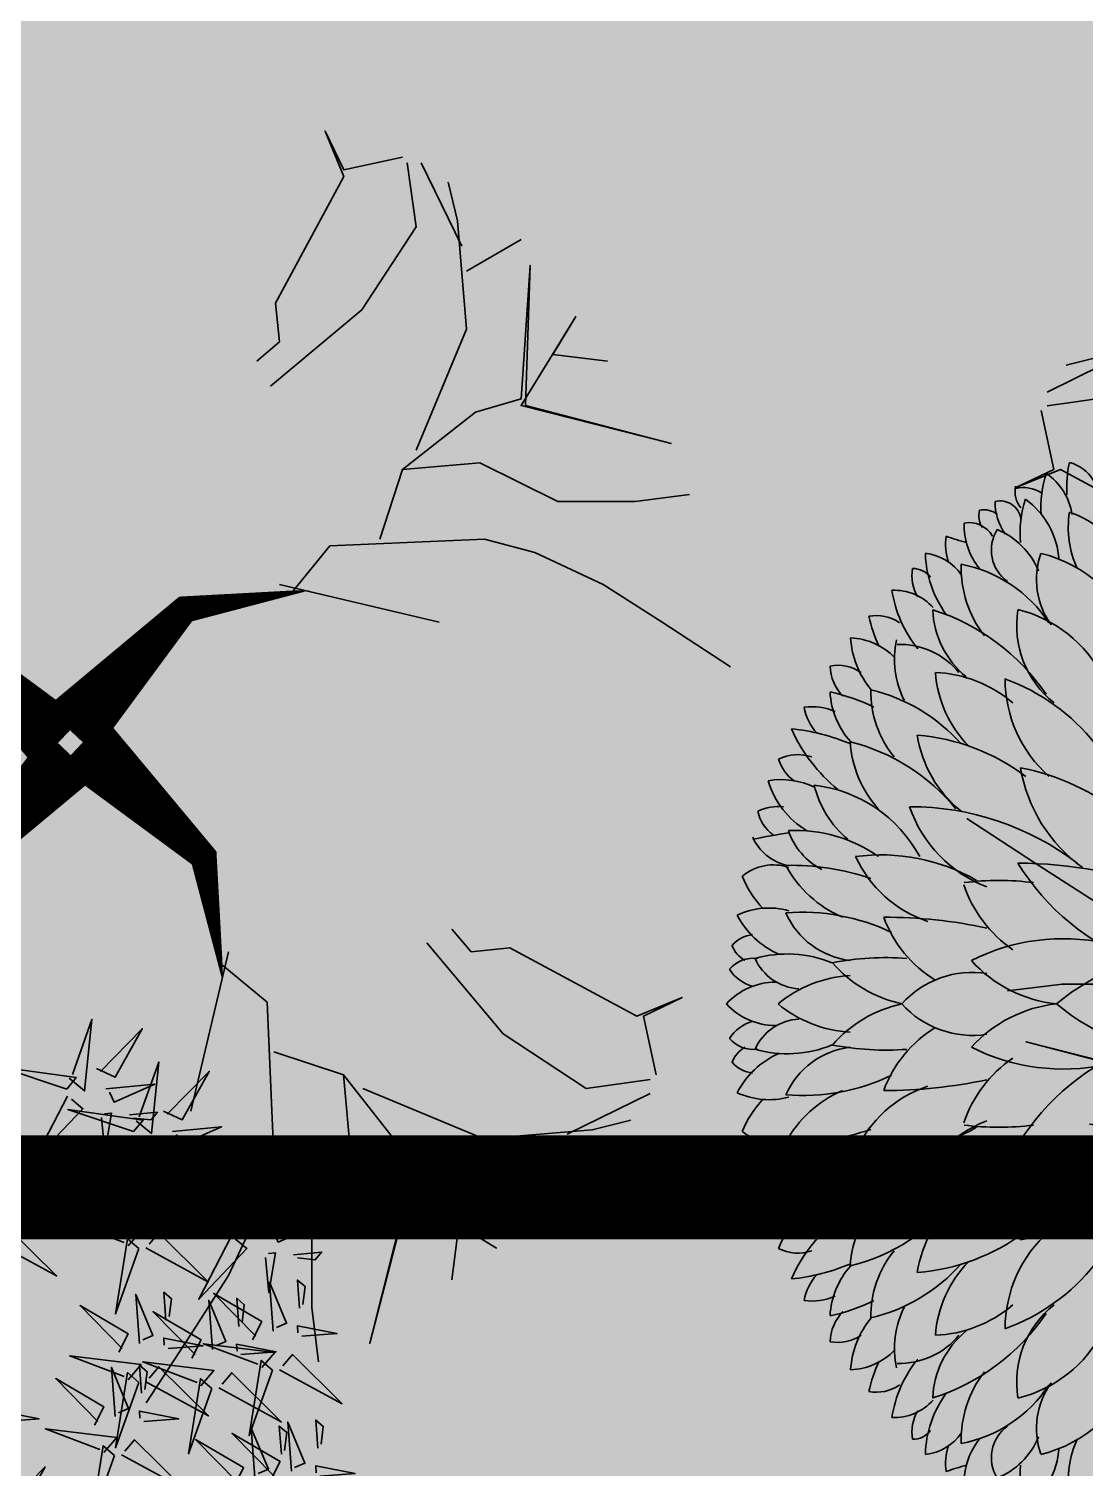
# Model space of a CAD drawing. Header units: millimetres. Extents: x -620 to 19192, y -4765 to 14690.
# Drawn here: x 13234 to 13640, y 8087 to 8640 of the extents above; entities that cross this region are included whole.
import ezdxf

# ---------------------------------------------------------------- set-up
doc = ezdxf.new("R2010")
doc.units = ezdxf.units.MM
doc.header["$LTSCALE"] = 150
doc.linetypes.add('1625E_Roof Plan$0$DASHED', pattern=[0.75, 0.5, -0.25])
doc.layers.add('1625E_Roof Plan$0$ad-Secondary Roof', color=6, linetype='Continuous')
doc.layers.add('ad-Landscape', color=7, linetype='Continuous', lineweight=35, true_color=0x007f00)
doc.layers.add('ad-Landscape 2', color=7, linetype='Continuous', lineweight=35, true_color=0x264c00)
doc.layers.add('ad-Verandah', color=7, linetype='Continuous', true_color=0xa57c52)

# ---------------------------------------------------------------- blocks, each defined once
blk = doc.blocks.new('bamboo')
at = {"layer": 'ad-Landscape'}
for points in [[(-836.6, -443.5), (-760.1, -583.9), (-870.5, -472.6), (-845, -450.8)], [(-1179.6, -607.1), (-1229, -459.4), (-1205.5, -628.4), (-1179.6, -607.1)], [(-911.6, -493.3), (-917.6, -572.1), (-934.7, -483.7), (-918.9, -484.8)], [(-1163.9, -608.6), (-1022, -535), (-1135.5, -643.1), (-1156.8, -617.2)], [(-1204, -612.6), (-1175.5, -647.1), (-1335.8, -663.4), (-1212.6, -619.7)], [(-1084.1, -757), (-1133.4, -609.4), (-1109.9, -778.4), (-1084.1, -757)], [(-827.8, -744.4), (-861.7, -773.6), (-881.2, -613.7), (-835.1, -736)], [(-527.4, -744.4), (-561.3, -773.6), (-580.8, -613.7), (-534.7, -736)], [(-425.4, -669.4), (-466.6, -690.1), (-529.7, -582.4), (-433.9, -676.7)], [(-889.6, -724), (-930.8, -744.6), (-993.8, -636.9), (-898.1, -731.2)], [(-589.2, -724), (-630.4, -744.6), (-693.5, -636.9), (-597.7, -731.2)], [(-1225.7, -674), (-1205.9, -715.6), (-1314.8, -776.5), (-1218.6, -682.6)], [(-357.5, -714.1), (-210.9, -661.7), (-379.3, -688.7), (-357.5, -714.1)], [(-1180, -694.3), (-1190.5, -804.4), (-1150.1, -713.1), (-1172.9, -702.9)], [(-1115.6, -684.7), (-1037, -692.3), (-1125.7, -707.5), (-1124.2, -691.8)], [(-1068.3, -758.6), (-926.4, -685), (-1039.9, -793.1), (-1061.2, -767.2)], [(-444.7, -715.5), (-555, -707.2), (-462.9, -745.8), (-453.2, -722.8)], [(-821.7, -768.6), (-675.1, -716.3), (-843.5, -743.3), (-821.7, -768.6)], [(-521.3, -768.6), (-374.8, -716.3), (-543.2, -743.3), (-521.3, -768.6)], [(-358.7, -729.9), (-282.3, -870.2), (-392.6, -759), (-367.2, -737.1)], [(-1108.4, -762.6), (-1079.9, -797.1), (-1240.2, -813.4), (-1117, -769.7)], [(-1121.6, -747.6), (-1127.7, -810.5), (-1110.4, -796.3), (-1114.5, -756.2)], [(-908.9, -770), (-1019.2, -761.8), (-927.1, -800.3), (-917.4, -777.3)], [(-608.6, -770), (-718.8, -761.8), (-626.7, -800.3), (-617.1, -777.3)], [(-496.8, -774.9), (-559.8, -770.2), (-545.3, -787.1), (-505.3, -782.2)], [(-433.8, -779.7), (-439.8, -858.4), (-456.8, -770), (-441.1, -771.2)], [(-822.9, -784.4), (-746.5, -924.8), (-856.8, -813.5), (-831.4, -791.7)], [(-575.6, -887.6), (-616.8, -908.3), (-679.8, -800.6), (-584, -894.9)], [(-513.8, -908.1), (-547.7, -937.2), (-567.2, -777.3), (-521, -899.6)], [(-522.5, -784.4), (-446.1, -924.8), (-556.4, -813.5), (-531, -791.7)], [(-1130.1, -824), (-1110.3, -865.6), (-1219.3, -926.5), (-1123, -832.6)], [(-1020.1, -834.7), (-941.4, -842.3), (-1030.2, -857.5), (-1028.7, -841.8)], [(-961, -829.5), (-1024, -824.8), (-1009.5, -841.7), (-969.5, -836.8)], [(-898, -834.2), (-904, -913), (-921, -824.6), (-905.3, -825.7)], [(-865.6, -975.2), (-915, -827.6), (-891.5, -996.5), (-865.6, -975.2)], [(-660.6, -829.5), (-723.6, -824.8), (-709.1, -841.7), (-669.1, -836.8)], [(-597.6, -834.2), (-603.6, -913), (-620.7, -824.6), (-604.9, -825.7)], [(-1084.5, -844.3), (-1095, -954.4), (-1054.5, -863.1), (-1077.3, -852.9)], [(-1026.1, -897.6), (-1032.1, -960.5), (-1014.9, -946.3), (-1019, -906.2)], [(-849.9, -976.7), (-708, -903.2), (-821.4, -1011.2), (-842.8, -985.4)], [(-507.7, -932.3), (-361.1, -879.9), (-529.5, -906.9), (-507.7, -932.3)], [(-288.9, -983), (-330, -1003.7), (-393.1, -896), (-297.3, -990.3)], [(-594.9, -933.7), (-705.2, -925.4), (-613.1, -964), (-603.4, -940.9)], [(-554.7, -1044.4), (-588.6, -1073.6), (-608.1, -913.7), (-562, -1036)], [(-616.5, -1023.9), (-657.7, -1044.6), (-720.8, -936.9), (-625, -1031.2)], [(-508.9, -948), (-432.5, -1088.4), (-542.8, -977.2), (-517.4, -955.3)], [(-889.9, -980.8), (-861.5, -1015.3), (-1021.7, -1031.5), (-898.6, -987.9)], [(-647, -993.1), (-710, -988.4), (-695.4, -1005.3), (-655.5, -1000.4)], [(-584, -997.8), (-590, -1076.6), (-607, -988.2), (-591.3, -989.4)], [(-302.5, -1064.9), (-343.7, -1085.5), (-406.8, -977.8), (-311, -1072.1)], [(-548.6, -1068.6), (-402.1, -1016.3), (-570.5, -1043.2), (-548.6, -1068.6)], [(-308.2, -1029.1), (-418.5, -1020.8), (-326.4, -1059.4), (-316.7, -1036.4)], [(-911.7, -1042.2), (-891.9, -1083.8), (-1000.8, -1144.6), (-904.6, -1050.8)], [(-866, -1062.5), (-876.5, -1172.5), (-836.1, -1081.2), (-858.9, -1071.1)], [(-801.6, -1052.8), (-723, -1060.4), (-811.7, -1075.7), (-810.2, -1059.9)], [(-635.9, -1070), (-746.1, -1061.7), (-654, -1100.3), (-644.4, -1077.3)], [(-549.8, -1084.4), (-473.4, -1224.8), (-583.8, -1113.5), (-558.3, -1091.7)], [(-360.3, -1088.6), (-423.3, -1083.8), (-408.7, -1100.8), (-368.8, -1095.8)], [(-807.6, -1115.7), (-813.6, -1178.6), (-796.4, -1164.4), (-800.5, -1124.4)], [(-687.9, -1129.5), (-751, -1124.7), (-736.4, -1141.7), (-696.4, -1136.8)], [(-624.9, -1134.2), (-630.9, -1213), (-648, -1124.6), (-632.2, -1125.7)], [(-321.9, -1110.9), (-432.1, -1102.7), (-340, -1141.2), (-330.3, -1118.2)], [(-373.9, -1170.4), (-436.9, -1165.7), (-422.4, -1182.6), (-382.4, -1177.7)], [(-310.9, -1175.1), (-316.9, -1253.9), (-334, -1165.5), (-318.2, -1166.6)]]:
    blk.add_lwpolyline(points, dxfattribs=at)
at = {"layer": 'ad-Landscape 2'}
for points in [[(-433.8, -466), (-439.8, -544.8), (-456.8, -456.4), (-441.1, -457.6)], [(-242.7, -455.8), (-222.9, -497.4), (-331.8, -558.3), (-235.6, -464.5)], [(-363.6, -689.9), (-397.5, -719), (-417, -559.2), (-370.9, -681.4)]]:
    blk.add_lwpolyline(points, dxfattribs=at)
blk = doc.blocks.new('A$C7DA81DBD')
at = {"layer": 'ad-Landscape'}
for centre, radius, start, end in [((-0.143, 3.955), 0.535, 155.1905, 195.2068), ((-0.906, 3.641), 0.606, 24.0272, 62.7305), ((-0.266, 4.046), 0.225, 130.8443, 173.759), ((-0.491, 4.017), 0.214, 30.4156, 68.83), ((-0.096, 4.063), 0.227, 130.9335, 187.2728), ((-0.414, 3.981), 0.305, 17.0973, 56.395), ((0.323, 3.905), 0.477, 132.7387, 179.5624), ((-0.641, 3.924), 0.342, 140.1793, 198.6746), ((-1.18, 3.454), 0.743, 47.0323, 68.1406), ((-1.053, 3.888), 0.343, 154.8223, 186.1053), ((-1.415, 3.77), 0.269, 35.0422, 78.9599), ((5.866, 2.673), 7.168, 168.7597, 170.8333), ((-1.327, 3.744), 0.358, 14.3796, 65.6782), ((0.485, 3.825), 0.838, 164.1327, 202.2774), ((-0.466, 3.725), 0.359, 3.0513, 66.2944), ((-1.452, 3.751), 0.311, 153.8191, 198.7871), ((-1.821, 3.599), 0.302, 36.3212, 72.6008), ((-1.034, 3.87), 0.552, 170.4856, 205.4529), ((-1.759, 3.363), 0.625, 31.2577, 73.0883), ((0.672, 3.334), 0.873, 140.3941, 176.9962), ((-2.444, 2.7), 1.205, 39.6176, 65.5256), ((-0.466, 3.951), 1.488, 185.9725, 202.7074), ((-0.211, 3.764), 1.016, 176.9811, 215.1502), ((-1.383, 3.356), 0.488, 27.4375, 71.1826), ((0.785, 3.797), 1.765, 178.7548, 198.6115), ((-1.37, 3.11), 0.824, 23.2196, 61.7797), ((0.81, 3.717), 1.458, 175.3381, 205.5558), ((-0.873, 3.314), 0.57, 6.6723, 66.2687), ((-1.692, 3.651), 0.41, 172.3277, 203.6108), ((-2.158, 3.355), 0.356, 46.8629, 80.3692), ((-1.724, 2.922), 0.735, 40.3866, 76.092), ((-0.579, 3.745), 0.974, 186.4669, 241.6556), ((-2.106, 3.468), 0.289, 169.0778, 214.6406), ((-2.403, 3.194), 0.329, 46.2451, 87.6854), ((-2.239, 2.943), 0.581, 48.3364, 86.6749), ((-0.915, 3.796), 1.32, 191.9389, 206.2186), ((1.74, 3.125), 2.067, 169.3214, 184.0479), ((-0.876, 2.829), 0.895, 11.9619, 49.2113), ((-2.622, 2.757), 0.621, 49.7759, 86.9333), ((-2.128, 3.396), 0.461, 182.3648, 225.5832), ((-0.488, 3.723), 1.408, 194.0868, 230.7518), ((-1.896, 2.617), 0.764, 47.3855, 86.8116), ((0.295, 3.161), 1.349, 172.2305, 210.013), ((-1.405, 2.554), 0.868, 18.6878, 65.2839), ((-2.458, 3.195), 0.289, 169.0778, 214.6406), ((-3.046, 2.005), 1.281, 66.1435, 76.2848), ((-1.014, 3.524), 1.242, 193.527, 228.3981), ((-2.208, 2.504), 0.73, 50.8151, 91.0506), ((-3.055, 2.232), 0.863, 51.0238, 81.3872), ((-2.554, 3.07), 0.372, 177.6019, 227.961), ((-2.436, 2.424), 0.643, 63.0761, 102.3855), ((2.889, 3.142), 3.502, 179.9824, 192.0052), ((-0.914, 2.323), 0.874, 31.4049, 69.8192), ((-1.999, 3.032), 0.544, 178.2486, 230.6804), ((0.542, 2.951), 1.936, 179.7315, 217.4115), ((-1.697, 2.079), 0.932, 21.0147, 71.0085), ((0.453, 2.514), 0.676, 132.165, 188.6083), ((-3.025, 2.67), 0.274, 57.9754, 101.2662), ((-2.929, 2.933), 0.15, 177.4703, 233.8096), ((-0.442, 3.021), 1.463, 184.5397, 217.072), ((-2.026, 2.069), 0.846, 38.4928, 81.4291), ((-2.833, 2.887), 0.356, 186.207, 235.7181), ((-3.205, 2.09), 0.759, 53.8433, 88.585), ((-2.813, 2.152), 0.645, 39.1564, 87.7817), ((-1.329, 3.259), 1.53, 197.5905, 235.7456), ((-2.402, 1.959), 0.821, 45.1229, 85.9267), ((-1.447, 2.814), 0.898, 182.3009, 220.5076), ((-3.255, 2.307), 0.399, 70.941, 97.7273), ((-4.711, 2.181), 1.496, 14.5537, 20.4136), ((-3.218, 2.537), 0.186, 168.2362, 240.9945), ((-3.387, 2.087), 0.488, 50.8294, 91.5989), ((-2.167, 2.776), 0.96, 190.8581, 236.5506), ((-3.088, 1.801), 0.795, 52.4719, 91.5519), ((1.11, 2.329), 1.983, 172.8697, 187.1303), ((-1.144, 1.7), 0.928, 34.9166, 71.0505), ((-3.325, 2.438), 0.17, 170.7137, 216.2765), ((-3.454, 2.302), 0.168, 59.8902, 103.1809), ((0.973, 1.875), 1.434, 153.1598, 192.1138), ((-0.947, 1.818), 0.953, 6.2214, 47.7369), ((-3.41, 2.32), 0.148, 166.0967, 261.703), ((-3.547, 1.977), 0.379, 53.8191, 90.9542), ((-3.21, 2.109), 0.273, 35.3989, 122.1552), ((-2.867, 2.536), 0.525, 201.8257, 248.0281), ((-2.301, 1.358), 0.927, 41.7393, 89.8284), ((-0.957, 2.767), 1.425, 199.7331, 231.7721), ((-3.623, 2.031), 0.183, 51.1425, 102.0713), ((-3.413, 2.155), 0.239, 166.7548, 212.3176), ((-3.324, 1.386), 0.793, 85.5663, 108.0123), ((-3.104, 2.475), 0.573, 215.7635, 266.3734), ((-2.675, 1.508), 0.695, 38.2825, 99.3433), ((-1.894, 2.412), 0.921, 193.6684, 242.8823), ((-1.856, 1.09), 1.102, 36.0391, 80.2682), ((-0.013, 2.499), 1.688, 191.0285, 218.5633), ((-1.892, 0.74), 1.708, 20.4746, 58.3718), ((2.262, 2.222), 3.258, 180.4864, 200.1425), ((-3.002, 1.519), 0.544, 53.779, 109.798), ((-3.508, 1.218), 0.814, 86.7638, 107.5222), ((-3.394, 2.243), 0.437, 214.7848, 261.073), ((-2.259, 2.257), 0.955, 193.7428, 250.7401), ((-3.646, 0.97), 0.879, 87.0026, 102.0734), ((-3.37, 1.133), 0.705, 65.6035, 98.753), ((1.124, 0.963), 1.476, 139.5678, 220.4322), ((-3.566, 1.894), 0.271, 193.6546, 282.449), ((-2.789, 2.062), 0.727, 198.6708, 243.797)]:
    blk.add_arc(centre, radius, start, end, dxfattribs=at)
at = {"layer": 'ad-Landscape 2'}
for centre, radius, start, end in [((-0.323, 3.905), 0.477, 0.4376, 47.2613), ((0.414, 3.981), 0.305, 123.605, 162.9027), ((0.096, 4.063), 0.227, 352.7272, 49.0665), ((0.491, 4.017), 0.214, 111.17, 149.5844), ((0.906, 3.641), 0.606, 117.2695, 155.9728), ((0.266, 4.046), 0.225, 6.241, 49.1557), ((0.143, 3.955), 0.535, 344.7932, 24.8095), ((1.18, 3.454), 0.743, 111.8594, 132.9677), ((0.641, 3.924), 0.342, 341.3254, 39.8207), ((0.466, 3.725), 0.359, 113.7056, 176.9487), ((-0.485, 3.825), 0.838, 337.7226, 15.8673), ((1.327, 3.744), 0.358, 114.3218, 165.6204), ((-5.866, 2.673), 7.168, 9.1667, 11.2403), ((1.415, 3.77), 0.269, 101.0401, 144.9578), ((1.053, 3.888), 0.343, 353.8947, 25.1777), ((-0.672, 3.334), 0.873, 3.0038, 39.6059), ((1.759, 3.363), 0.625, 106.9117, 148.7423), ((1.034, 3.87), 0.552, 334.5471, 9.5144), ((1.821, 3.599), 0.302, 107.3992, 143.6788), ((1.452, 3.751), 0.311, 341.2129, 26.1809), ((0.873, 3.314), 0.57, 113.7313, 173.3277), ((-0.81, 3.717), 1.458, 334.4442, 4.6619), ((1.37, 3.11), 0.824, 118.2203, 156.7804), ((-0.785, 3.797), 1.765, 341.3885, 1.2452), ((1.383, 3.356), 0.488, 108.8174, 152.5625), ((0.211, 3.764), 1.016, 324.8498, 3.0189), ((2.444, 2.7), 1.205, 114.4744, 140.3824), ((0.466, 3.951), 1.488, 337.2926, 354.0275), ((2.158, 3.355), 0.356, 99.6308, 133.1371), ((1.692, 3.651), 0.41, 336.3892, 7.6723), ((0.579, 3.745), 0.974, 298.3444, 353.5331), ((1.724, 2.922), 0.735, 103.908, 139.6134), ((0.876, 2.829), 0.895, 130.7887, 168.0381), ((-1.74, 3.125), 2.067, 355.9521, 10.6786), ((2.239, 2.943), 0.581, 93.3251, 131.6636), ((0.915, 3.796), 1.32, 333.7814, 348.0611), ((2.403, 3.194), 0.329, 92.3146, 133.7549), ((2.106, 3.468), 0.289, 325.3594, 10.9222), ((0.488, 3.723), 1.408, 309.2482, 345.9132), ((1.896, 2.617), 0.764, 93.1884, 132.6145), ((2.622, 2.757), 0.621, 93.0667, 130.2241), ((2.128, 3.396), 0.461, 314.4168, 357.6352), ((1.405, 2.554), 0.868, 114.7161, 161.3122), ((-0.295, 3.161), 1.349, 329.987, 7.7695), ((2.208, 2.504), 0.73, 88.9494, 129.1849), ((1.014, 3.524), 1.242, 311.6019, 346.473), ((3.046, 2.005), 1.281, 103.7152, 113.8565), ((2.458, 3.195), 0.289, 325.3594, 10.9222), ((0.914, 2.323), 0.874, 110.1808, 148.5951), ((-2.889, 3.142), 3.502, 347.9948, 0.0176), ((2.436, 2.424), 0.643, 77.6145, 116.9239), ((3.055, 2.232), 0.863, 98.6128, 128.9762), ((2.554, 3.07), 0.372, 312.039, 2.3981), ((-0.453, 2.514), 0.676, 351.3917, 47.835), ((1.697, 2.079), 0.932, 108.9915, 158.9853), ((-0.542, 2.951), 1.936, 322.5885, 0.2685), ((1.999, 3.032), 0.544, 309.3196, 1.7514), ((2.026, 2.069), 0.846, 98.5709, 141.5072), ((0.442, 3.021), 1.463, 322.928, 355.4603), ((3.025, 2.67), 0.274, 78.7338, 122.0246), ((2.929, 2.933), 0.15, 306.1904, 2.5297), ((2.402, 1.959), 0.821, 94.0733, 134.8771), ((1.447, 2.814), 0.898, 319.4924, 357.6991), ((1.329, 3.259), 1.53, 304.2544, 342.4095), ((2.813, 2.152), 0.645, 92.2183, 140.8436), ((3.205, 2.09), 0.759, 91.415, 126.1567), ((2.833, 2.887), 0.356, 304.2819, 353.793), ((3.255, 2.307), 0.399, 82.2727, 109.059), ((4.711, 2.181), 1.496, 159.5864, 165.4463), ((1.144, 1.7), 0.928, 108.9495, 145.0834), ((-1.11, 2.329), 1.983, 352.8697, 7.1303), ((3.088, 1.801), 0.795, 88.4481, 127.5281), ((2.167, 2.776), 0.96, 303.4494, 349.1419), ((3.387, 2.087), 0.488, 88.4011, 129.1706), ((0.947, 1.818), 0.953, 132.2631, 173.7786), ((-0.973, 1.875), 1.434, 347.8862, 26.8402), ((3.21, 2.109), 0.273, 57.8448, 144.6011), ((2.301, 1.358), 0.927, 90.1716, 138.2607), ((0.957, 2.767), 1.425, 308.2279, 340.2669), ((2.867, 2.536), 0.525, 291.9719, 338.1743), ((1.892, 0.74), 1.708, 121.6282, 159.5254), ((-2.262, 2.222), 3.258, 339.8575, 359.5136), ((1.856, 1.09), 1.102, 99.7318, 143.9609), ((0.013, 2.499), 1.688, 321.4367, 348.9715), ((2.675, 1.508), 0.695, 80.6567, 141.7175), ((1.894, 2.412), 0.921, 297.1177, 346.3316), ((3.104, 2.475), 0.573, 273.6266, 324.2365), ((3.324, 1.386), 0.793, 71.9877, 94.4337), ((3.002, 1.519), 0.544, 70.202, 126.221), ((2.259, 2.257), 0.955, 289.2599, 346.2572), ((-1.124, 0.963), 1.476, 319.5678, 40.4322), ((3.37, 1.133), 0.705, 81.247, 114.3965), ((2.789, 2.062), 0.727, 296.203, 341.3292)]:
    blk.add_arc(centre, radius, start, end, dxfattribs=at)
blk = doc.blocks.new('A$C06C421F0')
at = {"layer": 'ad-Landscape'}
for points in [[(359.91, 366.46, 35.98, 14.39, 0), (421.22, 431.54, 14.39, 0.72, 0), (487.37, 441.94, 0, 0, 0), (448, 441.94, 0, 0, 0), (472.53, 524.19, 0, 0, 0), (467.69, 541.37, 0, 0, 0), (379.6, 599.67, 0, 0, 0), (404.12, 579.33, 0, 0, 0), (359.91, 575.71, 0, 0, 0), (404.12, 579.33, 0, 0, 0), (467.69, 541.37, 0, 0, 0), (433.48, 648.03, 0, 0, 0), (482.53, 692.32, 0, 0, 0), (430.9, 648.03, 0, 0, 0), (418.64, 692.32, 0, 0, 0), (426.06, 713.11, 0, 0, 0), (413.8, 692.32, 0, 0, 0), (372.17, 716.27, 0, 0, 0), (413.8, 692.32, 0, 0, 0), (323.13, 719.89, 0, 0, 0)], [(353.42, 359.91, 35.98, 14.39, 0), (288.34, 421.22, 14.39, 0.72, 0), (277.95, 487.37, 0, 0, 0), (277.95, 448, 0, 0, 0), (195.69, 472.53, 0, 0, 0), (178.52, 467.69, 0, 0, 0), (120.22, 379.6, 0, 0, 0), (140.56, 404.12, 0, 0, 0), (144.17, 359.91, 0, 0, 0), (140.56, 404.12, 0, 0, 0), (178.52, 467.69, 0, 0, 0), (71.86, 433.48, 0, 0, 0), (27.57, 482.53, 0, 0, 0), (71.86, 430.9, 0, 0, 0), (27.57, 418.64, 0, 0, 0), (6.78, 426.06, 0, 0, 0), (27.57, 413.8, 0, 0, 0), (3.62, 372.17, 0, 0, 0), (27.57, 413.8, 0, 0, 0), (0, 323.13, 0, 0, 0)], [(366.46, 359.97, 35.98, 14.39, 0), (431.54, 298.66, 14.39, 0.72, 0), (441.94, 232.52, 0, 0, 0), (441.94, 271.88, 0, 0, 0), (524.19, 247.36, 0, 0, 0), (541.37, 252.2, 0, 0, 0), (599.67, 340.29, 0, 0, 0), (579.33, 315.77, 0, 0, 0), (575.71, 359.97, 0, 0, 0), (579.33, 315.77, 0, 0, 0), (541.37, 252.2, 0, 0, 0), (648.03, 286.4, 0, 0, 0), (692.32, 237.36, 0, 0, 0), (648.03, 288.98, 0, 0, 0), (692.32, 301.25, 0, 0, 0), (713.11, 293.82, 0, 0, 0), (692.32, 306.09, 0, 0, 0), (716.27, 347.71, 0, 0, 0), (692.32, 306.09, 0, 0, 0), (719.89, 396.76, 0, 0, 0)], [(359.97, 353.42, 35.98, 14.39, 0), (298.66, 288.34, 14.39, 0.72, 0), (232.52, 277.95, 0, 0, 0), (271.88, 277.95, 0, 0, 0), (247.36, 195.69, 0, 0, 0), (252.2, 178.52, 0, 0, 0), (340.29, 120.22, 0, 0, 0), (315.77, 140.56, 0, 0, 0), (359.97, 144.17, 0, 0, 0), (315.77, 140.56, 0, 0, 0), (252.2, 178.52, 0, 0, 0), (286.4, 71.86, 0, 0, 0), (237.36, 27.57, 0, 0, 0), (288.98, 71.86, 0, 0, 0), (301.25, 27.57, 0, 0, 0), (293.82, 6.78, 0, 0, 0), (306.09, 27.57, 0, 0, 0), (347.71, 3.62, 0, 0, 0), (306.09, 27.57, 0, 0, 0), (396.76, 0, 0, 0, 0)]]:
    blk.add_lwpolyline(points, format="xyseb", dxfattribs=at)
for points in [[(277.95, 479.95), (253.99, 499.63), (250.38, 582.88), (257.61, 609.99), (274.78, 646.77), (295.12, 678.39), (319.07, 715.18)], [(250.38, 526.41), (212.87, 538.67), (209.25, 580.3), (230.04, 622.25), (230.04, 663.87), (226.43, 693.24)], [(212.87, 538.67), (182.13, 578.04), (174.9, 602.56), (103.04, 607.4), (178.52, 604.82), (198.86, 683.23), (178.52, 602.56), (130.61, 631.93), (150.95, 619.67), (154.57, 649.03)], [(460.26, 565.32), (472.53, 575.71), (470.27, 596.5), (507.05, 664.75), (497.05, 689.15), (507.05, 668.36), (538.67, 675.14)], [(467.69, 551.76), (516.73, 592.89), (546.1, 637.63), (541.26, 671.98)], [(570.62, 627.24), (548.68, 671.98)], [(546.1, 517.41), (573.2, 582.49), (568.36, 640.79), (563.2, 661.58)], [(573.2, 613.68), (602.56, 630.85)], [(538.67, 507.02), (578.04, 537.75), (602.56, 544.98), (607.4, 616.84), (604.82, 541.37), (683.23, 521.03), (602.56, 541.37), (631.93, 589.27), (619.67, 568.94), (649.03, 565.32)], [(106.21, 573.2), (89.03, 602.56)], [(92.65, 570.62), (47.91, 548.68)], [(202.47, 546.1), (137.39, 573.2), (79.09, 568.36), (58.3, 563.2)], [(274.78, 472.53), (295.12, 558.36)], [(168.12, 467.69), (127, 516.73), (82.25, 546.1), (47.91, 541.26)], [(154.57, 460.26), (144.17, 472.53), (123.38, 470.27), (55.14, 507.05), (30.73, 497.05), (51.52, 507.05), (44.74, 538.67)], [(526.41, 469.51), (538.67, 507.02), (580.3, 510.63), (622.25, 489.84), (663.87, 489.84), (693.24, 493.46)], [(479.95, 441.94), (499.63, 465.89), (582.88, 469.51), (609.99, 462.28), (646.77, 445.1), (678.39, 424.76), (715.18, 400.81)], [(472.53, 445.1), (558.36, 424.76)], [(441.94, 239.94), (465.89, 220.25), (469.51, 137), (462.28, 109.9), (445.1, 73.12), (424.76, 41.49), (400.81, 4.71)], [(173.79, 202.47), (146.68, 137.39), (151.52, 79.09), (156.69, 58.3)], [(469.51, 193.47), (507.02, 181.21), (510.63, 139.59), (489.84, 97.64), (489.84, 56.01), (493.46, 26.65)], [(507.02, 181.21), (537.75, 141.84), (544.98, 117.32), (616.84, 112.48), (541.37, 115.06), (521.03, 36.65), (541.37, 117.32), (589.27, 87.96), (568.93, 100.22), (565.32, 70.86)], [(252.2, 168.12), (203.15, 127), (173.79, 82.25), (178.63, 47.91)], [(259.62, 154.57), (247.36, 144.17), (249.62, 123.38), (212.83, 55.14), (222.84, 30.73), (212.83, 51.52), (181.21, 44.74)], [(149.27, 92.65), (171.21, 47.91)]]:
    blk.add_lwpolyline(points, dxfattribs=at)
blk = doc.blocks.new('zw$959F')
at = {"transparency": 33554559}
h = blk.add_hatch(color=256, dxfattribs=at)
h.dxf.hatch_style = 1
h.set_gradient(color1=(153, 204, 0), color2=(63, 127, 0), tint=1, name='INVSPHERICAL')
h.paths.add_polyline_path([(0, -8875), (2430, -8875), (2430, -4975), (0, -4975)])
h = blk.add_hatch(dxfattribs=at)
h.set_pattern_fill('GRASS', color=74)
h.set_pattern_definition([(90, (-1096435.541, 661200.024), (-17.96051224, 17.96051224), [4.7625, -31.1585245]), (45, (-1096435.54, 661200.024), (-17.96051224, 17.96051224), [4.7625, -20.6375]), (135, (-1096435.54, 661200.024), (-17.96051224, -17.96051224), [4.7625, -20.6375])])
h.paths.add_polyline_path([(0, -8875), (2430, -8875), (2430, -4975), (0, -4975)])
at = {"xscale": -54.36482949885743, "yscale": 54.36482949885743, "zscale": 54.36482949885722, "rotation": 89.99999999999997}
blk.add_blockref('A$C7DA81DBD', (1613.4, -5354.48), dxfattribs=at)
at = {"layer": 'ad-Landscape', "xscale": 0.7144563243118911, "yscale": 0.7144563243118911, "zscale": 0.7144563243118911, "rotation": 270}
for p in [(872.59, -4996.88), (1471.08, -4996.88)]:
    blk.add_blockref('A$C06C421F0', p, dxfattribs=at)
at = {"layer": 'ad-Landscape', "linetype": 'Continuous', "xscale": -0.1713600815364864, "yscale": 0.1713600815364864, "zscale": 0.171360081536486, "rotation": 89.99999999999997}
blk.add_blockref('bamboo', (1024.35, -5589.37), dxfattribs=at)
blk = doc.blocks.new('1625E_Roof Plan')
at = {"layer": '1625E_Roof Plan$0$ad-Secondary Roof', "linetype": '1625E_Roof Plan$0$DASHED', "ltscale": 2, "const_width": 40}
blk.add_lwpolyline([(12570, 8195), (10022.5, 11207.5), (12570, 14220), (13950, 14220), (13950, 8195)], close=True, dxfattribs=at)

msp = doc.modelspace()

# ---------------------------------------------------------------- block references
at = {"layer": 'ad-Verandah'}
msp.add_blockref('zw$959F', (12120, 13620), dxfattribs=at)

# ---------------------------------------------------------------- next in the draw order: block references
msp.add_blockref('1625E_Roof Plan', (0, 0))

doc.saveas('drawing.dxf')
